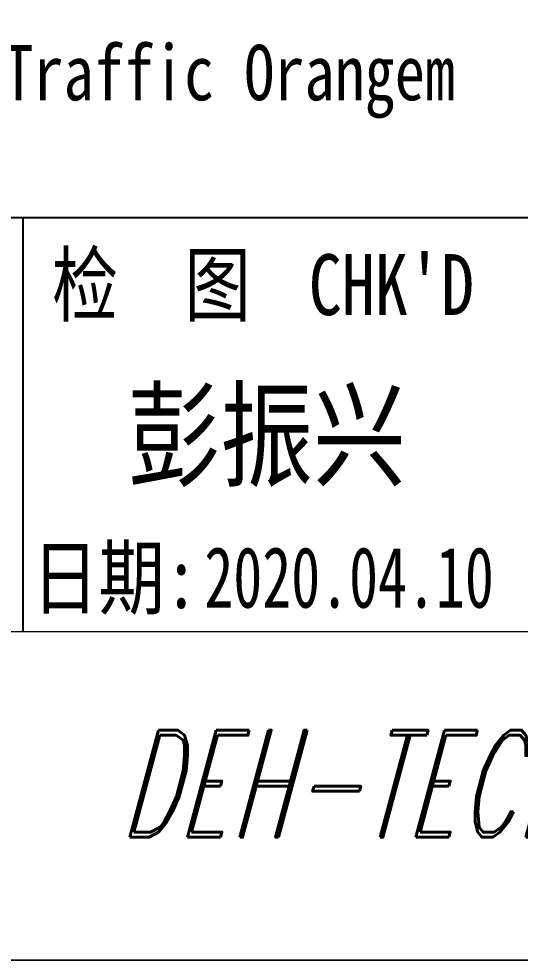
# Model space of a CAD drawing. Header units: millimetres. Extents: x -49992 to 104182, y -50696 to 36476.
# Drawn here: x -49023.66 to -49003.04, y 35658.96 to 35697.62 of the extents above; entities that cross this region are included whole.
import ezdxf
from ezdxf.enums import TextEntityAlignment as Align

# ---------------------------------------------------------------- set-up
doc = ezdxf.new("R2010")
doc.units = ezdxf.units.MM
doc.header["$LTSCALE"] = 0.5
doc.layers.add('图\\M+19E79\\M+195B6\\M+18E9A', color=7, linetype='Continuous')
doc.layers.add('表面处理', color=7, linetype='Continuous')
doc.layers.add('图框', color=7, linetype='Continuous', lineweight=18)
doc.layers.add('打印', color=7, linetype='Continuous', lineweight=15, plot=False)
doc.layers.add('打印-禁用', color=7, linetype='Continuous', lineweight=15, plot=False)
doc.styles.add('国标', font='simfang.ttf', dxfattribs={"width": 0.8})
doc.styles.add('标题\\M+18E9A', font='romand.shx', dxfattribs={"oblique": 10, "bigfont": 'bigfont.shx'})

# ---------------------------------------------------------------- blocks, each defined once
blk = doc.blocks.new('GZDEH零件A3图框V01版')
at = {"layer": '图\\M+19E79\\M+195B6\\M+18E9A', "color": 9}
for p, q in [((3181.99, -1815.961), (3092.49, -1815.961)), ((3135.83, -1815.961), (3135.83, -1832.961)), ((3135.83, -1815.961), (3135.83, -1832.961))]:
    blk.add_line(p, q, dxfattribs=at)
at = {"layer": '图框', "linetype": 'Continuous'}
blk.add_line((2882.49, -1832.961), (3272.49, -1832.961), dxfattribs=at)
at = {"layer": '打印-禁用', "linetype": 'Continuous'}
blk.add_line((2857.49, -1846.461), (3277.49, -1846.461), dxfattribs=at)
at = {"layer": '图\\M+19E79\\M+195B6\\M+18E9A', "color": 9, "style": '国标', "width": 0.8}
for s, p in [('检  图', (3141.11, -1819.96)), ('日期:', (3139.616, -1831.999))]:
    blk.add_text(s, height=2.5, dxfattribs=at).set_placement(p, align=Align.CENTER)
blk.add_text("CHK'D", height=2.5, dxfattribs=at).set_placement((3147.583, -1819.96))
at = {"layer": '图\\M+19E79\\M+195B6\\M+18E9A', "color": 7, "style": '标题\\M+18E9A', "oblique": 15, "width": 0.6}
blk.add_text('DEH-TECH', height=4.4, dxfattribs=at).set_placement((3149.164, -1839.211), align=Align.MIDDLE)
blk = doc.blocks.new('DEH A3')
at = {"layer": '图框'}
blk.add_blockref('GZDEH零件A3图框V01版', (-2857.49, 1846.461), dxfattribs=at)

msp = doc.modelspace()

# ---------------------------------------------------------------- linework, layer by layer
at = {"layer": '打印'}
msp.add_lwpolyline([(-49301.83, 35955.955), (-48881.83, 35955.955), (-48881.83, 35658.955), (-49301.83, 35658.955)], close=True, dxfattribs=at)

# ---------------------------------------------------------------- block references
at = {"layer": '图框'}
msp.add_blockref('DEH A3', (-49301.83, 35658.955), dxfattribs=at)

# ---------------------------------------------------------------- texts
at = {"layer": '图\\M+19E79\\M+195B6\\M+18E9A', "color": 3, "style": '国标'}
for s, height, width, p in [('彭振兴', 3.5, 0.8, (-49019.192, 35678.771)), ('2020.04.10', 2.5, 0.7, (-49016.027, 35673.435))]:
    msp.add_text(s, height=height, dxfattribs=dict(at, width=width)).set_placement(p)
at = {"layer": '表面处理', "color": 3, "style": '国标', "width": 0.8}
msp.add_text('喷漆:橙色 2009 Traffic Orangem', height=2.275, dxfattribs=at).set_placement((-49024.305, 35694.279), align=Align.CENTER)

doc.saveas('drawing.dxf')
